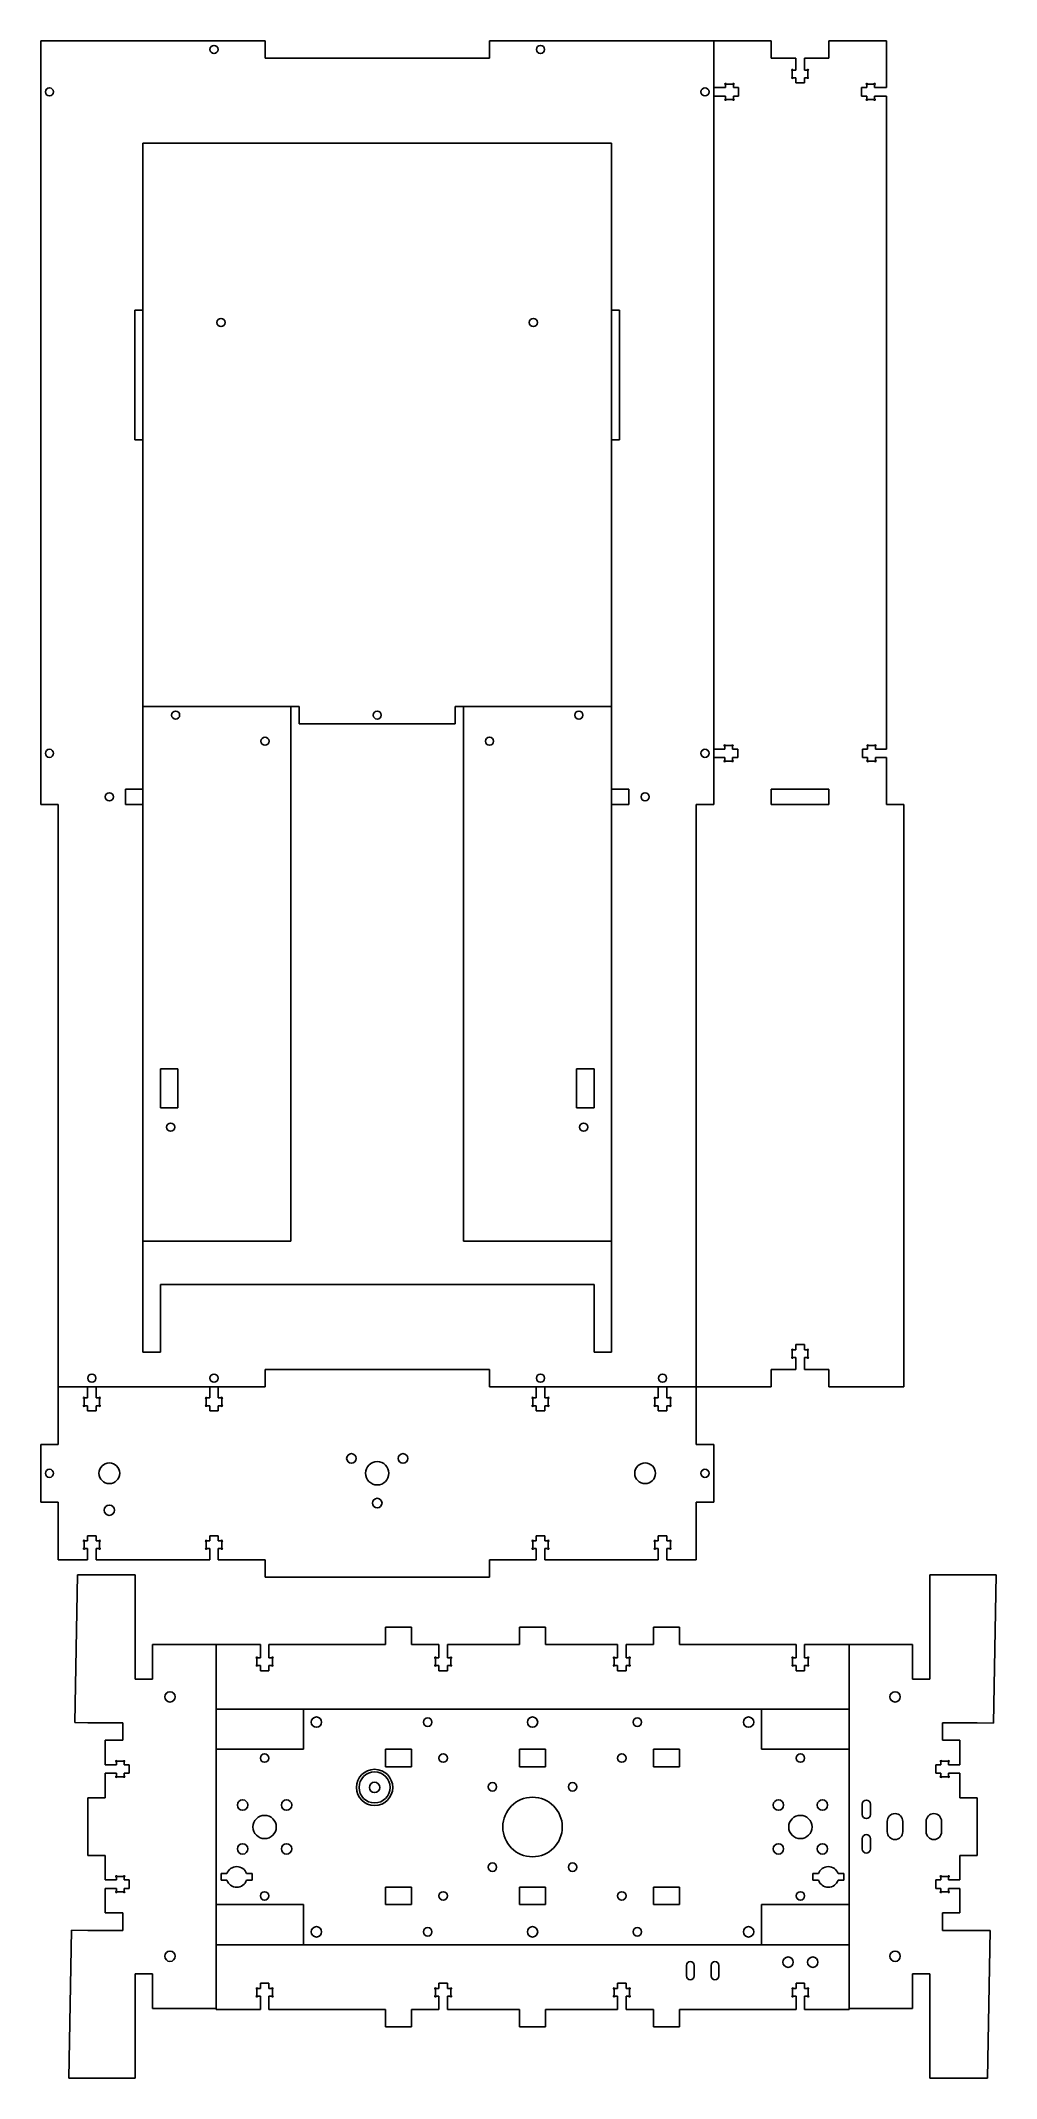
# Model space of a CAD drawing. Header units: millimetres. Extents: x -192 to 177, y -392 to 395.
import ezdxf

# ---------------------------------------------------------------- set-up
doc = ezdxf.new("R2010")
doc.units = ezdxf.units.MM
doc.layers.get('0').update_dxf_attribs({"lineweight": 25, "true_color": 0xffffff})

msp = doc.modelspace()

# ---------------------------------------------------------------- linework, layer by layer
for p, q in [((-192, 100), (-192, 395)), ((-192, 395), (-105.33, 395)), ((-105.33, 395), (-105.33, 388.28)), ((-18.67, 388.28), (-18.67, 395)), ((-18.67, 395), (68, 395)), ((68, 395), (68, 100)), ((68, 395), (90.25, 395)), ((90.25, 395), (90.25, 388.28)), ((112.51, 388.28), (112.51, 395)), ((112.51, 395), (134.76, 395)), ((134.76, 395), (134.76, 376.9)), ((-105.33, 388.28), (-18.67, 388.28)), ((90.25, 388.28), (99.73, 388.28)), ((99.73, 388.28), (99.73, 383.68)), ((103.03, 383.68), (103.03, 388.28)), ((103.03, 388.28), (112.51, 388.28)), ((72.6, 378), (72.6, 376.9)), ((75.35, 378.25), (72.85, 378.25)), ((75.6, 376.9), (75.6, 378)), ((98.38, 383.43), (98.38, 380.93)), ((99.73, 383.68), (98.63, 383.68)), ((98.63, 380.68), (99.73, 380.68)), ((99.73, 380.68), (99.73, 378.68)), ((99.73, 378.68), (103.03, 378.68)), ((104.13, 383.68), (103.03, 383.68)), ((103.03, 378.68), (103.03, 380.68)), ((103.03, 380.68), (104.13, 380.68)), ((104.38, 380.93), (104.38, 383.43)), ((127.16, 378), (127.16, 376.9)), ((129.91, 378.25), (127.41, 378.25)), ((130.16, 376.9), (130.16, 378)), ((72.6, 376.9), (68, 376.9)), ((68, 373.6), (72.6, 373.6)), ((72.6, 373.6), (72.6, 372.5)), ((72.85, 372.25), (75.35, 372.25)), ((77.6, 376.9), (75.6, 376.9)), ((75.6, 372.5), (75.6, 373.6)), ((75.6, 373.6), (77.6, 373.6)), ((77.6, 373.6), (77.6, 376.9)), ((127.16, 376.9), (125.16, 376.9)), ((125.16, 376.9), (125.16, 373.6)), ((125.16, 373.6), (127.16, 373.6)), ((127.16, 373.6), (127.16, 372.5)), ((127.41, 372.25), (129.91, 372.25)), ((134.76, 376.9), (130.16, 376.9)), ((130.16, 372.5), (130.16, 373.6)), ((130.16, 373.6), (134.76, 373.6)), ((134.76, 373.6), (134.76, 121.4)), ((28.5, 355.5), (-152.5, 355.5)), ((-152.5, 137.86), (-152.5, 355.5)), ((28.5, 355.5), (28.5, 137.86)), ((-152.5, 290.88), (-155.65, 290.88)), ((-155.65, 290.88), (-155.65, 240.88)), ((31.65, 290.88), (28.5, 290.88)), ((31.65, 240.88), (31.65, 290.88)), ((-155.65, 240.88), (-152.5, 240.88)), ((28.5, 240.88), (31.65, 240.88)), ((-92.17, 137.86), (-152.5, 137.86)), ((-152.5, 137.86), (-152.5, -68.66)), ((-95.38, -68.66), (-95.38, 137.86)), ((-92.17, 131.14), (-92.17, 137.86)), ((28.5, 137.86), (-31.83, 137.86)), ((-31.83, 137.86), (-31.83, 131.14)), ((-28.62, -68.66), (-28.62, 137.86)), ((28.5, 137.86), (28.5, -68.66)), ((-31.83, 131.14), (-92.17, 131.14)), ((72.28, 121.4), (68, 121.4)), ((68, 118.1), (72.28, 118.1)), ((72.28, 122.5), (72.28, 121.4)), ((72.28, 118.1), (72.28, 117)), ((75.03, 122.75), (72.53, 122.75)), ((75.28, 121.4), (75.28, 122.5)), ((77.28, 121.4), (75.28, 121.4)), ((75.28, 117), (75.28, 118.1)), ((75.28, 118.1), (77.28, 118.1)), ((77.28, 118.1), (77.28, 121.4)), ((127.48, 121.4), (125.48, 121.4)), ((125.48, 121.4), (125.48, 118.1)), ((125.48, 118.1), (127.48, 118.1)), ((127.48, 122.5), (127.48, 121.4)), ((127.48, 118.1), (127.48, 117)), ((130.23, 122.75), (127.73, 122.75)), ((130.48, 121.4), (130.48, 122.5)), ((134.76, 121.4), (130.48, 121.4)), ((130.48, 117), (130.48, 118.1)), ((130.48, 118.1), (134.76, 118.1)), ((134.76, 118.1), (134.76, 100)), ((72.53, 116.75), (75.03, 116.75)), ((127.73, 116.75), (130.23, 116.75)), ((-152.5, 105.88), (-159.22, 105.88)), ((-159.22, 105.88), (-159.22, 100)), ((35.22, 105.88), (28.5, 105.88)), ((35.22, 100), (35.22, 105.88)), ((112.51, 105.88), (90.25, 105.88)), ((90.25, 105.88), (90.25, 100)), ((112.51, 100), (112.51, 105.88)), ((-185.28, 100), (-192, 100)), ((-185.28, -125), (-185.28, 100)), ((-159.22, 100), (-152.5, 100)), ((28.5, 100), (35.22, 100)), ((61.28, 100), (61.28, -125)), ((61.28, 100), (68, 100)), ((90.25, 100), (112.51, 100)), ((134.76, 100), (141.48, 100)), ((141.48, 100), (141.48, -125)), ((-145.78, -17.18), (-145.78, -2.18)), ((-145.78, -2.18), (-139.06, -2.18)), ((-139.06, -2.18), (-139.06, -17.18)), ((21.78, -2.18), (15.06, -2.18)), ((15.06, -2.18), (15.06, -17.18)), ((21.78, -17.18), (21.78, -2.18)), ((-139.06, -17.18), (-145.78, -17.18)), ((15.06, -17.18), (21.78, -17.18)), ((-152.5, -68.66), (-152.5, -111.56)), ((-152.5, -68.66), (-95.38, -68.66)), ((28.5, -68.66), (-28.62, -68.66)), ((28.5, -111.56), (28.5, -68.66)), ((-145.78, -111.56), (-145.78, -85.5)), ((-145.78, -85.5), (21.78, -85.5)), ((21.78, -85.5), (21.78, -111.56)), ((103.03, -108.68), (99.73, -108.68)), ((99.73, -108.68), (99.73, -110.68)), ((103.03, -110.68), (103.03, -108.68)), ((-152.5, -111.56), (-145.78, -111.56)), ((21.78, -111.56), (28.5, -111.56)), ((98.38, -110.93), (98.38, -113.43)), ((99.73, -110.68), (98.63, -110.68)), ((98.63, -113.68), (99.73, -113.68)), ((99.73, -113.68), (99.73, -118.28)), ((104.13, -110.68), (103.03, -110.68)), ((103.03, -118.28), (103.03, -113.68)), ((103.03, -113.68), (104.13, -113.68)), ((104.38, -113.43), (104.38, -110.93)), ((-185.28, -125), (-185.28, -147.25)), ((-105.33, -125), (-185.28, -125)), ((-173.9, -129.28), (-173.9, -125)), ((-170.6, -125), (-170.6, -129.28)), ((-126.73, -129.28), (-126.73, -125)), ((-123.43, -125), (-123.43, -129.28)), ((-18.67, -118.28), (-105.33, -118.28)), ((-105.33, -118.28), (-105.33, -125)), ((-18.67, -125), (-18.67, -118.28)), ((61.28, -125), (-18.67, -125)), ((-0.57, -129.28), (-0.57, -125)), ((2.73, -125), (2.73, -129.28)), ((46.6, -129.28), (46.6, -125)), ((49.9, -125), (49.9, -129.28)), ((61.28, -147.25), (61.28, -125)), ((90.25, -125), (61.28, -125)), ((99.73, -118.28), (90.25, -118.28)), ((90.25, -118.28), (90.25, -125)), ((112.51, -118.28), (103.03, -118.28)), ((112.51, -125), (112.51, -118.28)), ((141.48, -125), (112.51, -125)), ((-175.25, -132.03), (-175.25, -129.53)), ((-175, -129.28), (-173.9, -129.28)), ((-173.9, -132.28), (-175, -132.28)), ((-173.9, -134.28), (-173.9, -132.28)), ((-170.6, -129.28), (-169.5, -129.28)), ((-169.5, -132.28), (-170.6, -132.28)), ((-170.6, -132.28), (-170.6, -134.28)), ((-169.25, -129.53), (-169.25, -132.03)), ((-128.08, -132.03), (-128.08, -129.53)), ((-127.83, -129.28), (-126.73, -129.28)), ((-126.73, -132.28), (-127.83, -132.28)), ((-126.73, -134.28), (-126.73, -132.28)), ((-123.43, -129.28), (-122.33, -129.28)), ((-122.33, -132.28), (-123.43, -132.28)), ((-123.43, -132.28), (-123.43, -134.28)), ((-122.08, -129.53), (-122.08, -132.03)), ((-1.92, -132.03), (-1.92, -129.53)), ((-1.67, -129.28), (-0.57, -129.28)), ((-0.57, -132.28), (-1.67, -132.28)), ((-0.57, -134.28), (-0.57, -132.28)), ((2.73, -129.28), (3.83, -129.28)), ((3.83, -132.28), (2.73, -132.28)), ((2.73, -132.28), (2.73, -134.28)), ((4.08, -129.53), (4.08, -132.03)), ((45.25, -132.03), (45.25, -129.53)), ((45.5, -129.28), (46.6, -129.28)), ((46.6, -132.28), (45.5, -132.28)), ((46.6, -134.28), (46.6, -132.28)), ((49.9, -129.28), (51, -129.28)), ((51, -132.28), (49.9, -132.28)), ((49.9, -132.28), (49.9, -134.28)), ((51.25, -129.53), (51.25, -132.03)), ((-170.6, -134.28), (-173.9, -134.28)), ((-123.43, -134.28), (-126.73, -134.28)), ((2.73, -134.28), (-0.57, -134.28)), ((49.9, -134.28), (46.6, -134.28)), ((-185.28, -147.25), (-192, -147.25)), ((-192, -147.25), (-192, -169.51)), ((68, -147.25), (61.28, -147.25)), ((68, -169.51), (68, -147.25)), ((-192, -169.51), (-185.28, -169.51)), ((-185.28, -169.51), (-185.28, -191.76)), ((61.28, -191.76), (61.28, -169.51)), ((61.28, -169.51), (68, -169.51)), ((-175.25, -187.23), (-175.25, -184.73)), ((-175, -184.48), (-173.9, -184.48)), ((-173.9, -187.48), (-175, -187.48)), ((-173.9, -184.48), (-173.9, -182.48)), ((-173.9, -182.48), (-170.6, -182.48)), ((-173.9, -191.76), (-173.9, -187.48)), ((-170.6, -182.48), (-170.6, -184.48)), ((-170.6, -184.48), (-169.5, -184.48)), ((-169.5, -187.48), (-170.6, -187.48)), ((-170.6, -187.48), (-170.6, -191.76)), ((-169.25, -184.73), (-169.25, -187.23)), ((-128.08, -187.23), (-128.08, -184.73)), ((-127.83, -184.48), (-126.73, -184.48)), ((-126.73, -187.48), (-127.83, -187.48)), ((-126.73, -184.48), (-126.73, -182.48)), ((-126.73, -182.48), (-123.43, -182.48)), ((-126.73, -191.76), (-126.73, -187.48)), ((-123.43, -182.48), (-123.43, -184.48)), ((-123.43, -184.48), (-122.33, -184.48)), ((-122.33, -187.48), (-123.43, -187.48)), ((-123.43, -187.48), (-123.43, -191.76)), ((-122.08, -184.73), (-122.08, -187.23)), ((-1.92, -187.23), (-1.92, -184.73)), ((-1.67, -184.48), (-0.57, -184.48)), ((-0.57, -187.48), (-1.67, -187.48)), ((-0.57, -184.48), (-0.57, -182.48)), ((-0.57, -182.48), (2.73, -182.48)), ((-0.57, -191.76), (-0.57, -187.48)), ((2.73, -182.48), (2.73, -184.48)), ((2.73, -184.48), (3.83, -184.48)), ((3.83, -187.48), (2.73, -187.48)), ((2.73, -187.48), (2.73, -191.76)), ((4.08, -184.73), (4.08, -187.23)), ((45.25, -187.23), (45.25, -184.73)), ((45.5, -184.48), (46.6, -184.48)), ((46.6, -187.48), (45.5, -187.48)), ((46.6, -184.48), (46.6, -182.48)), ((46.6, -182.48), (49.9, -182.48)), ((46.6, -191.76), (46.6, -187.48)), ((49.9, -182.48), (49.9, -184.48)), ((49.9, -184.48), (51, -184.48)), ((51, -187.48), (49.9, -187.48)), ((49.9, -187.48), (49.9, -191.76)), ((51.25, -184.73), (51.25, -187.23)), ((-185.28, -191.76), (-173.9, -191.76)), ((-170.6, -191.76), (-126.73, -191.76)), ((-123.43, -191.76), (-105.33, -191.76)), ((-105.33, -191.76), (-105.33, -198.48)), ((-18.67, -198.48), (-18.67, -191.76)), ((-18.67, -191.76), (-0.57, -191.76)), ((2.73, -191.76), (46.6, -191.76)), ((49.9, -191.76), (61.28, -191.76)), ((-178.78, -254.65), (-177.78, -197.62)), ((-177.78, -197.62), (-155.5, -197.62)), ((-155.5, -197.62), (-155.5, -237.94)), ((-105.33, -198.48), (-18.67, -198.48)), ((177.17, -197.62), (151.5, -197.62)), ((151.5, -197.62), (151.5, -237.94)), ((176.17, -254.85), (177.17, -197.62)), ((-58.75, -224.5), (-58.75, -217.78)), ((-58.75, -217.78), (-48.75, -217.78)), ((-48.75, -217.78), (-48.75, -224.5)), ((-7, -224.5), (-7, -217.78)), ((-7, -217.78), (3, -217.78)), ((3, -217.78), (3, -224.5)), ((44.75, -224.5), (44.75, -217.78)), ((44.75, -217.78), (54.75, -217.78)), ((54.75, -217.78), (54.75, -224.5)), ((-148.78, -237.94), (-148.78, -224.5)), ((-148.78, -224.5), (-124.28, -224.5)), ((-124.28, -224.5), (-124.28, -365.18)), ((-124.28, -224.5), (-107.15, -224.5)), ((-107.15, -224.5), (-107.15, -229.62)), ((-103.85, -229.62), (-103.85, -224.5)), ((-103.85, -224.5), (-58.75, -224.5)), ((-48.75, -224.5), (-38.15, -224.5)), ((-38.15, -224.5), (-38.15, -229.62)), ((-34.85, -229.62), (-34.85, -224.5)), ((-34.85, -224.5), (-7, -224.5)), ((3, -224.5), (30.85, -224.5)), ((30.85, -224.5), (30.85, -229.62)), ((34.15, -229.62), (34.15, -224.5)), ((34.15, -224.5), (44.75, -224.5)), ((54.75, -224.5), (99.85, -224.5)), ((99.85, -224.5), (99.85, -229.62)), ((103.15, -229.62), (103.15, -224.5)), ((103.15, -224.5), (120.28, -224.5)), ((144.78, -224.5), (120.28, -224.5)), ((120.28, -224.5), (120.28, -365.18)), ((144.78, -237.94), (144.78, -224.5)), ((-108.5, -229.87), (-108.5, -232.37)), ((-107.15, -229.62), (-108.25, -229.62)), ((-108.25, -232.62), (-107.15, -232.62)), ((-107.15, -232.62), (-107.15, -234.62)), ((-107.15, -234.62), (-103.85, -234.62)), ((-102.75, -229.62), (-103.85, -229.62)), ((-103.85, -234.62), (-103.85, -232.62)), ((-103.85, -232.62), (-102.75, -232.62)), ((-102.5, -232.37), (-102.5, -229.87)), ((-39.5, -229.87), (-39.5, -232.37)), ((-38.15, -229.62), (-39.25, -229.62)), ((-39.25, -232.62), (-38.15, -232.62)), ((-38.15, -232.62), (-38.15, -234.62)), ((-38.15, -234.62), (-34.85, -234.62)), ((-33.75, -229.62), (-34.85, -229.62)), ((-34.85, -234.62), (-34.85, -232.62)), ((-34.85, -232.62), (-33.75, -232.62)), ((-33.5, -232.37), (-33.5, -229.87)), ((29.5, -229.87), (29.5, -232.37)), ((30.85, -229.62), (29.75, -229.62)), ((29.75, -232.62), (30.85, -232.62)), ((30.85, -232.62), (30.85, -234.62)), ((30.85, -234.62), (34.15, -234.62)), ((35.25, -229.62), (34.15, -229.62)), ((34.15, -234.62), (34.15, -232.62)), ((34.15, -232.62), (35.25, -232.62)), ((35.5, -232.37), (35.5, -229.87)), ((98.5, -229.87), (98.5, -232.37)), ((99.85, -229.62), (98.75, -229.62)), ((98.75, -232.62), (99.85, -232.62)), ((99.85, -232.62), (99.85, -234.62)), ((99.85, -234.62), (103.15, -234.62)), ((104.25, -229.62), (103.15, -229.62)), ((103.15, -234.62), (103.15, -232.62)), ((103.15, -232.62), (104.25, -232.62)), ((104.5, -232.37), (104.5, -229.87)), ((-155.5, -237.94), (-148.78, -237.94)), ((151.5, -237.94), (144.78, -237.94)), ((120.28, -249.5), (-124.28, -249.5)), ((-90.5, -249.5), (-90.5, -265)), ((86.5, -265), (86.5, -249.5)), ((-173.78, -254.74), (-178.78, -254.65)), ((-160.34, -254.74), (-173.78, -254.74)), ((-160.34, -261.46), (-160.34, -254.74)), ((156.34, -261.46), (156.34, -254.74)), ((156.34, -254.74), (169.78, -254.74)), ((169.78, -254.74), (176.17, -254.85)), ((-167.06, -270.94), (-167.06, -261.46)), ((-167.06, -261.46), (-160.34, -261.46)), ((-90.5, -265), (-124.28, -265)), ((-58.75, -271.72), (-58.75, -265)), ((-58.75, -265), (-48.75, -265)), ((-48.75, -265), (-48.75, -271.72)), ((-7, -271.72), (-7, -265)), ((-7, -265), (3, -265)), ((3, -265), (3, -271.72)), ((44.75, -271.72), (44.75, -265)), ((44.75, -265), (54.75, -265)), ((54.75, -265), (54.75, -271.72)), ((120.28, -265), (86.5, -265)), ((163.06, -261.46), (156.34, -261.46)), ((163.06, -270.94), (163.06, -261.46)), ((-162.78, -270.94), (-167.06, -270.94)), ((-167.06, -283.71), (-167.06, -274.24)), ((-167.06, -274.24), (-162.78, -274.24)), ((-162.78, -269.84), (-162.78, -270.94)), ((-162.78, -274.24), (-162.78, -275.34)), ((-160.03, -269.59), (-162.53, -269.59)), ((-159.78, -270.94), (-159.78, -269.84)), ((-157.78, -270.94), (-159.78, -270.94)), ((-159.78, -275.34), (-159.78, -274.24)), ((-159.78, -274.24), (-157.78, -274.24)), ((-157.78, -274.24), (-157.78, -270.94)), ((-48.75, -271.72), (-58.75, -271.72)), ((3, -271.72), (-7, -271.72)), ((54.75, -271.72), (44.75, -271.72)), ((153.78, -274.24), (153.78, -270.94)), ((153.78, -270.94), (155.78, -270.94)), ((155.78, -274.24), (153.78, -274.24)), ((155.78, -270.94), (155.78, -269.84)), ((155.78, -275.34), (155.78, -274.24)), ((156.03, -269.59), (158.53, -269.59)), ((158.78, -269.84), (158.78, -270.94)), ((158.78, -270.94), (163.06, -270.94)), ((163.06, -274.24), (158.78, -274.24)), ((158.78, -274.24), (158.78, -275.34)), ((163.06, -283.71), (163.06, -274.24)), ((-162.53, -275.59), (-160.03, -275.59)), ((158.53, -275.59), (156.03, -275.59)), ((-173.78, -305.97), (-173.78, -283.71)), ((-173.78, -283.71), (-167.06, -283.71)), ((125.42, -290.17), (125.42, -286.17)), ((128.58, -286.17), (128.58, -290.17)), ((169.78, -283.71), (163.06, -283.71)), ((169.78, -305.97), (169.78, -283.71)), ((135.06, -296.84), (135.06, -292.84)), ((141.06, -292.84), (141.06, -296.84)), ((150.06, -296.84), (150.06, -292.84)), ((156.06, -292.84), (156.06, -296.84)), ((-167.06, -305.97), (-173.78, -305.97)), ((-167.06, -315.44), (-167.06, -305.97)), ((125.42, -303.51), (125.42, -299.51)), ((128.58, -299.51), (128.58, -303.51)), ((163.06, -315.44), (163.06, -305.97)), ((163.06, -305.97), (169.78, -305.97)), ((-162.78, -314.34), (-162.78, -315.44)), ((-160.03, -314.09), (-162.53, -314.09)), ((-159.78, -315.44), (-159.78, -314.34)), ((-122.28, -315.53), (-122.28, -313.03)), ((-122.28, -313.03), (-120.08, -313.03)), ((-112.48, -313.03), (-110.28, -313.03)), ((-110.28, -313.03), (-110.28, -315.53)), ((106.28, -315.53), (106.28, -313.03)), ((106.28, -313.03), (108.48, -313.03)), ((116.08, -313.03), (118.28, -313.03)), ((118.28, -313.03), (118.28, -315.53)), ((155.78, -315.44), (155.78, -314.34)), ((156.03, -314.09), (158.53, -314.09)), ((158.78, -314.34), (158.78, -315.44)), ((-162.78, -315.44), (-167.06, -315.44)), ((-167.06, -328.22), (-167.06, -318.74)), ((-167.06, -318.74), (-162.78, -318.74)), ((-162.78, -318.74), (-162.78, -319.84)), ((-162.53, -320.09), (-160.03, -320.09)), ((-157.78, -315.44), (-159.78, -315.44)), ((-159.78, -319.84), (-159.78, -318.74)), ((-159.78, -318.74), (-157.78, -318.74)), ((-157.78, -318.74), (-157.78, -315.44)), ((-120.08, -315.53), (-122.28, -315.53)), ((-110.28, -315.53), (-112.48, -315.53)), ((-58.75, -325), (-58.75, -318.28)), ((-58.75, -318.28), (-48.75, -318.28)), ((-48.75, -318.28), (-48.75, -325)), ((-7, -325), (-7, -318.28)), ((-7, -318.28), (3, -318.28)), ((3, -318.28), (3, -325)), ((44.75, -325), (44.75, -318.28)), ((44.75, -318.28), (54.75, -318.28)), ((54.75, -318.28), (54.75, -325)), ((108.48, -315.53), (106.28, -315.53)), ((118.28, -315.53), (116.08, -315.53)), ((153.78, -318.74), (153.78, -315.44)), ((153.78, -315.44), (155.78, -315.44)), ((155.78, -318.74), (153.78, -318.74)), ((155.78, -319.84), (155.78, -318.74)), ((158.53, -320.09), (156.03, -320.09)), ((158.78, -315.44), (163.06, -315.44)), ((163.06, -318.74), (158.78, -318.74)), ((158.78, -318.74), (158.78, -319.84)), ((163.06, -328.22), (163.06, -318.74)), ((-160.34, -328.22), (-167.06, -328.22)), ((-160.34, -334.94), (-160.34, -328.22)), ((-124.28, -325), (-90.5, -325)), ((-90.5, -325), (-90.5, -340.5)), ((-48.75, -325), (-58.75, -325)), ((3, -325), (-7, -325)), ((54.75, -325), (44.75, -325)), ((86.5, -340.5), (86.5, -325)), ((86.5, -325), (120.28, -325)), ((156.34, -334.94), (156.34, -328.22)), ((156.34, -328.22), (163.06, -328.22)), ((-181.17, -392.06), (-180.17, -334.83)), ((-180.17, -334.83), (-173.78, -334.94)), ((-173.78, -334.94), (-160.34, -334.94)), ((169.78, -334.94), (156.34, -334.94)), ((174.78, -335.03), (169.78, -334.94)), ((173.78, -392.06), (174.78, -335.03)), ((120.28, -340.5), (-124.28, -340.5)), ((-148.78, -351.74), (-155.5, -351.74)), ((-155.5, -351.74), (-155.5, -392.06)), ((-148.78, -365.18), (-148.78, -351.74)), ((57.5, -352.5), (57.5, -348.5)), ((60.5, -348.5), (60.5, -352.5)), ((67, -352.5), (67, -348.5)), ((70, -348.5), (70, -352.5)), ((144.78, -365.18), (144.78, -351.74)), ((144.78, -351.74), (151.5, -351.74)), ((151.5, -351.74), (151.5, -392.06)), ((-108.5, -360.13), (-108.5, -357.63)), ((-108.25, -357.38), (-107.15, -357.38)), ((-107.15, -360.38), (-108.25, -360.38)), ((-107.15, -357.38), (-107.15, -355.38)), ((-107.15, -355.38), (-103.85, -355.38)), ((-107.15, -365.5), (-107.15, -360.38)), ((-103.85, -355.38), (-103.85, -357.38)), ((-103.85, -357.38), (-102.75, -357.38)), ((-102.75, -360.38), (-103.85, -360.38)), ((-103.85, -360.38), (-103.85, -365.5)), ((-102.5, -357.63), (-102.5, -360.13)), ((-39.5, -360.13), (-39.5, -357.63)), ((-39.25, -357.38), (-38.15, -357.38)), ((-38.15, -360.38), (-39.25, -360.38)), ((-38.15, -357.38), (-38.15, -355.38)), ((-38.15, -355.38), (-34.85, -355.38)), ((-38.15, -365.5), (-38.15, -360.38)), ((-34.85, -355.38), (-34.85, -357.38)), ((-34.85, -357.38), (-33.75, -357.38)), ((-33.75, -360.38), (-34.85, -360.38)), ((-34.85, -360.38), (-34.85, -365.5)), ((-33.5, -357.63), (-33.5, -360.13)), ((29.5, -360.13), (29.5, -357.63)), ((29.75, -357.38), (30.85, -357.38)), ((30.85, -360.38), (29.75, -360.38)), ((30.85, -357.38), (30.85, -355.38)), ((30.85, -355.38), (34.15, -355.38)), ((30.85, -365.5), (30.85, -360.38)), ((34.15, -355.38), (34.15, -357.38)), ((34.15, -357.38), (35.25, -357.38)), ((35.25, -360.38), (34.15, -360.38)), ((34.15, -360.38), (34.15, -365.5)), ((35.5, -357.63), (35.5, -360.13)), ((98.5, -360.13), (98.5, -357.63)), ((98.75, -357.38), (99.85, -357.38)), ((99.85, -360.38), (98.75, -360.38)), ((99.85, -357.38), (99.85, -355.38)), ((99.85, -355.38), (103.15, -355.38)), ((99.85, -365.5), (99.85, -360.38)), ((103.15, -355.38), (103.15, -357.38)), ((103.15, -357.38), (104.25, -357.38)), ((104.25, -360.38), (103.15, -360.38)), ((103.15, -360.38), (103.15, -365.5)), ((104.5, -357.63), (104.5, -360.13)), ((-124.28, -365.18), (-148.78, -365.18)), ((-124.28, -365.18), (-124.28, -365.5)), ((-124.28, -365.5), (-107.15, -365.5)), ((-103.85, -365.5), (-58.75, -365.5)), ((-58.75, -365.5), (-58.75, -372.22)), ((-48.75, -372.22), (-48.75, -365.5)), ((-48.75, -365.5), (-38.15, -365.5)), ((-34.85, -365.5), (-7, -365.5)), ((-7, -365.5), (-7, -372.22)), ((3, -372.22), (3, -365.5)), ((3, -365.5), (30.85, -365.5)), ((34.15, -365.5), (44.75, -365.5)), ((44.75, -365.5), (44.75, -372.22)), ((54.75, -372.22), (54.75, -365.5)), ((54.75, -365.5), (99.85, -365.5)), ((103.15, -365.5), (120.28, -365.5)), ((120.28, -365.5), (120.28, -365.18)), ((120.28, -365.18), (144.78, -365.18)), ((-58.75, -372.22), (-48.75, -372.22)), ((-7, -372.22), (3, -372.22)), ((44.75, -372.22), (54.75, -372.22)), ((-155.5, -392.06), (-181.17, -392.06)), ((151.5, -392.06), (173.78, -392.06))]:
    msp.add_line(p, q)
for centre, radius in [((-125.08, 391.64), 1.57), ((1.08, 391.64), 1.57), ((-188.64, 375.25), 1.57), ((64.64, 375.25), 1.57), ((-122.33, 286.18), 1.58), ((-1.67, 286.18), 1.58), ((-139.9, 134.5), 1.57), ((-62, 134.5), 1.57), ((15.9, 134.5), 1.57), ((-105.38, 124.42), 1.57), ((-18.62, 124.42), 1.57), ((-188.64, 119.75), 1.57), ((64.64, 119.75), 1.57), ((-165.5, 102.94), 1.57), ((41.5, 102.94), 1.57), ((-141.78, -24.68), 1.58), ((17.78, -24.68), 1.58), ((-172.25, -121.64), 1.57), ((-125.08, -121.64), 1.58), ((1.08, -121.64), 1.58), ((48.25, -121.64), 1.57), ((-188.64, -158.38), 1.58), ((-165.5, -158.38), 4), ((-71.96, -152.63), 1.85), ((-62, -158.38), 4.5), ((-52.04, -152.63), 1.85), ((41.5, -158.38), 4), ((64.64, -158.38), 1.58), ((-165.5, -172.63), 2), ((-62, -169.89), 1.85), ((-142.06, -244.74), 2), ((138.06, -244.74), 2), ((-85.5, -254.5), 2), ((-42.5, -254.5), 1.65), ((-2, -254.5), 2), ((38.5, -254.5), 1.65), ((81.5, -254.5), 2), ((-105.5, -268.36), 1.65), ((-36.5, -268.36), 1.65), ((32.5, -268.36), 1.65), ((101.5, -268.36), 1.65), ((-63, -279.72), 7), ((-63, -279.72), 6), ((-63, -279.72), 2), ((-17.5, -279.5), 1.65), ((13.5, -279.5), 1.65), ((-113.99, -286.51), 2), ((-105.5, -295), 4.5), ((-97.01, -286.51), 2), ((-2, -295), 11.5), ((93.01, -286.51), 2), ((101.5, -295), 4.5), ((109.99, -286.51), 2), ((-113.99, -303.49), 2), ((-97.01, -303.49), 2), ((93.01, -303.49), 2), ((109.99, -303.49), 2), ((-17.5, -310.5), 1.65), ((13.5, -310.5), 1.65), ((-105.5, -321.64), 1.65), ((-36.5, -321.64), 1.65), ((32.5, -321.64), 1.65), ((101.5, -321.64), 1.65), ((-85.5, -335.5), 2), ((-42.5, -335.5), 1.65), ((-2, -335.5), 2), ((38.5, -335.5), 1.65), ((81.5, -335.5), 2), ((-142.06, -344.94), 2), ((96.75, -347.22), 2), ((106.25, -347.22), 2), ((138.06, -344.94), 2)]:
    msp.add_circle(centre, radius)
for centre, radius, start, end in [((72.6, 378.25), 0.25, 0, 270), ((75.6, 378.25), 0.25, 270, 180), ((98.38, 383.68), 0.25, 0, 270), ((98.38, 380.68), 0.25, 90, 0), ((104.38, 383.68), 0.25, 270, 180), ((104.38, 380.68), 0.25, 180, 90), ((127.16, 378.25), 0.25, 0, 270), ((130.16, 378.25), 0.25, 270, 180), ((72.6, 372.25), 0.25, 90, 0), ((75.6, 372.25), 0.25, 180, 90), ((127.16, 372.25), 0.25, 90, 0), ((130.16, 372.25), 0.25, 180, 90), ((72.28, 122.75), 0.25, 360, 270), ((75.28, 122.75), 0.25, 270, 180), ((127.48, 122.75), 0.25, 0, 270), ((130.48, 122.75), 0.25, 270, 180), ((72.28, 116.75), 0.25, 90, 0), ((75.28, 116.75), 0.25, 180, 90), ((127.48, 116.75), 0.25, 90, 360), ((130.48, 116.75), 0.25, 180, 90), ((98.38, -110.68), 0.25, 360, 270), ((98.38, -113.68), 0.25, 90, 0), ((104.38, -110.68), 0.25, 270, 180), ((104.38, -113.68), 0.25, 180, 90), ((-175.25, -129.28), 0.25, 0, 270), ((-175.25, -132.28), 0.25, 90, 0), ((-169.25, -129.28), 0.25, 270, 180), ((-169.25, -132.28), 0.25, 180, 90), ((-128.08, -129.28), 0.25, 0, 270), ((-128.08, -132.28), 0.25, 90, 0), ((-122.08, -129.28), 0.25, 270, 180), ((-122.08, -132.28), 0.25, 180, 90), ((-1.92, -129.28), 0.25, 0, 270), ((-1.92, -132.28), 0.25, 90, 360), ((4.08, -129.28), 0.25, 270, 180), ((4.08, -132.28), 0.25, 180, 90), ((45.25, -129.28), 0.25, 0, 270), ((45.25, -132.28), 0.25, 90, 0), ((51.25, -129.28), 0.25, 270, 180), ((51.25, -132.28), 0.25, 180, 90), ((-175.25, -184.48), 0.25, 0, 270), ((-175.25, -187.48), 0.25, 90, 0), ((-169.25, -184.48), 0.25, 270, 180), ((-169.25, -187.48), 0.25, 180, 90), ((-128.08, -184.48), 0.25, 0, 270), ((-128.08, -187.48), 0.25, 90, 0), ((-122.08, -184.48), 0.25, 270, 180), ((-122.08, -187.48), 0.25, 180, 90), ((-1.92, -184.48), 0.25, 0, 270), ((-1.92, -187.48), 0.25, 90, 0), ((4.08, -184.48), 0.25, 270, 180), ((4.08, -187.48), 0.25, 180, 90), ((45.25, -184.48), 0.25, 360, 270), ((45.25, -187.48), 0.25, 90, 360), ((51.25, -184.48), 0.25, 270, 180), ((51.25, -187.48), 0.25, 180, 90), ((-108.5, -229.62), 0.25, 0, 270), ((-108.5, -232.62), 0.25, 90, 0), ((-102.5, -229.62), 0.25, 270, 180), ((-102.5, -232.62), 0.25, 180, 90), ((-39.5, -229.62), 0.25, 0, 270), ((-39.5, -232.62), 0.25, 90, 0), ((-33.5, -229.62), 0.25, 270, 180), ((-33.5, -232.62), 0.25, 180, 90), ((29.5, -229.62), 0.25, 0, 270), ((29.5, -232.62), 0.25, 90, 0), ((35.5, -229.62), 0.25, 270, 180), ((35.5, -232.62), 0.25, 180, 90), ((98.5, -229.62), 0.25, 0, 270), ((98.5, -232.62), 0.25, 90, 0), ((104.5, -229.62), 0.25, 270, 180), ((104.5, -232.62), 0.25, 180, 90), ((-162.78, -269.59), 0.25, 0, 270), ((-162.78, -275.59), 0.25, 90, 0), ((-159.78, -269.59), 0.25, 270, 180), ((-159.78, -275.59), 0.25, 180, 90), ((155.78, -269.59), 0.25, 0, 270), ((155.78, -275.59), 0.25, 90, 0), ((158.78, -269.59), 0.25, 270, 180), ((158.78, -275.59), 0.25, 180, 90), ((127, -286.17), 1.58, 0, 180), ((127, -290.17), 1.58, 180, 0), ((138.06, -292.84), 3, 0, 180), ((153.06, -292.84), 3, 0, 180), ((127, -299.51), 1.58, 0, 180), ((138.06, -296.84), 3, 180, 0), ((153.06, -296.84), 3, 180, 0), ((127, -303.51), 1.58, 180, 0), ((-162.78, -314.09), 0.25, 0, 270), ((-159.78, -314.09), 0.25, 270, 180), ((-116.28, -314.28), 4, 18.20996, 161.79004), ((112.28, -314.28), 4, 18.20996, 161.79004), ((155.78, -314.09), 0.25, 0, 270), ((158.78, -314.09), 0.25, 270, 180), ((-162.78, -320.09), 0.25, 90, 0), ((-159.78, -320.09), 0.25, 180, 90), ((-116.28, -314.28), 4, 198.20996, 341.79004), ((112.28, -314.28), 4, 198.20996, 341.79004), ((155.78, -320.09), 0.25, 90, 0), ((158.78, -320.09), 0.25, 180, 90), ((59, -348.5), 1.5, 0, 180), ((59, -352.5), 1.5, 180, 0), ((68.5, -348.5), 1.5, 0, 180), ((68.5, -352.5), 1.5, 180, 0), ((-108.5, -357.38), 0.25, 0, 270), ((-108.5, -360.38), 0.25, 90, 0), ((-102.5, -357.38), 0.25, 270, 180), ((-102.5, -360.38), 0.25, 180, 90), ((-39.5, -357.38), 0.25, 0, 270), ((-39.5, -360.38), 0.25, 90, 0), ((-33.5, -357.38), 0.25, 270, 180), ((-33.5, -360.38), 0.25, 180, 90), ((29.5, -357.38), 0.25, 0, 270), ((29.5, -360.38), 0.25, 90, 0), ((35.5, -357.38), 0.25, 270, 180), ((35.5, -360.38), 0.25, 180, 90), ((98.5, -357.38), 0.25, 0, 270), ((98.5, -360.38), 0.25, 90, 0), ((104.5, -357.38), 0.25, 270, 180), ((104.5, -360.38), 0.25, 180, 90)]:
    msp.add_arc(centre, radius, start, end)

doc.saveas('drawing.dxf')
